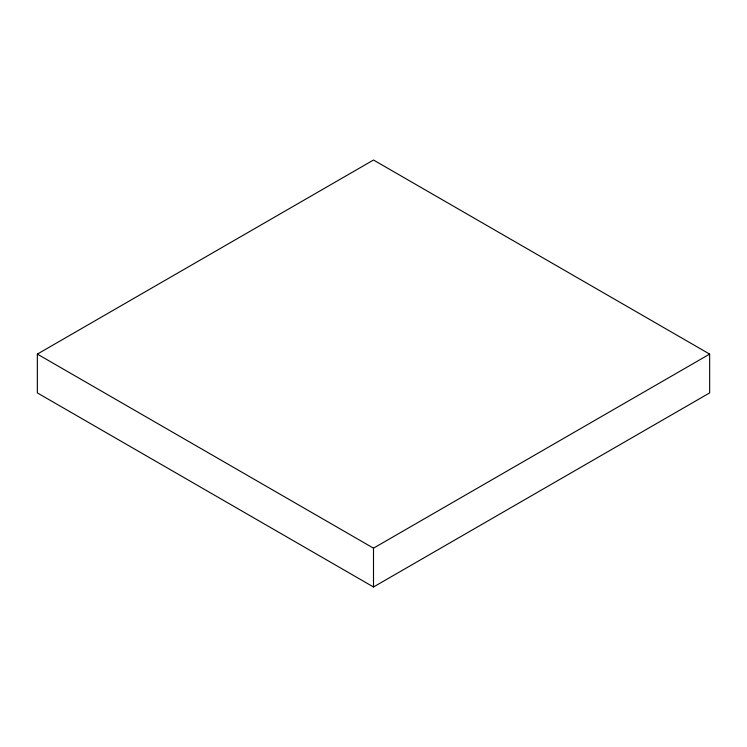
<?xml version="1.0" encoding="UTF-8"?>
<svg xmlns="http://www.w3.org/2000/svg" width="747" height="747" viewBox="0 0 747 747"><rect width="100%" height="100%" fill="white"/><g stroke="black" fill="none" stroke-linecap="round" stroke-linejoin="round"><path stroke-width="1.12" d="M37.35 354.097L373.5 160.017L709.65 354.097L709.65 392.903L373.5 586.983L37.35 392.903L37.35 354.097L373.5 548.167L709.65 354.097M373.5 548.167L373.5 586.983"/></g></svg>
